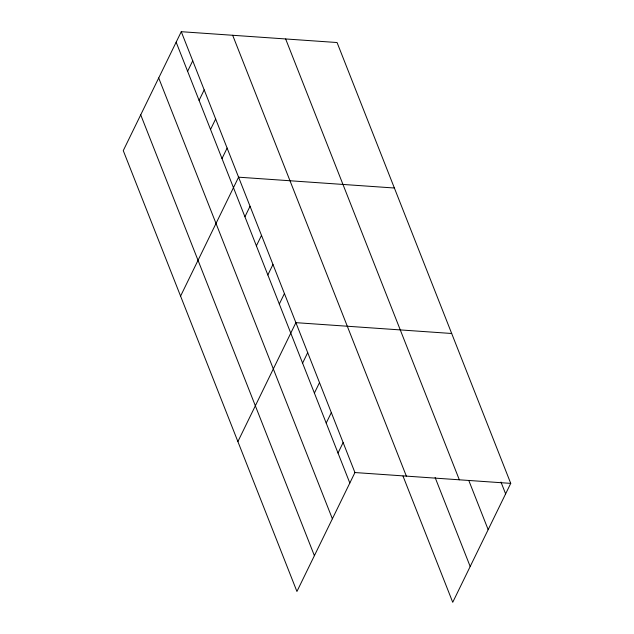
<?xml version="1.0" encoding="UTF-8"?>
<svg xmlns="http://www.w3.org/2000/svg" width="634" height="634" viewBox="0 0 634 634"><rect width="100%" height="100%" fill="white"/><g stroke="black" fill="none" stroke-linecap="round" stroke-linejoin="round"><path stroke-width="0.95" d="M181.269 31.7L123.265 150.623L296.934 591.467L354.937 472.544L181.269 31.7L337.066 42.533L510.735 483.377L452.731 602.3L402.986 476.031M187.616 71.285L192.728 60.793M199.076 100.378L204.188 89.893M210.536 129.471L215.655 118.986M222.003 158.571L227.115 148.087M180.579 296.102L238.582 177.179L394.372 188.013M244.93 216.757L250.042 206.272M256.39 245.857L261.501 235.373M267.849 274.95L272.969 264.465M279.317 304.051L284.428 293.558M237.893 441.581L295.888 322.658L451.685 333.492M302.584 363.123L307.696 352.631M314.393 393.096L319.512 382.611M326.209 423.076L331.32 412.591M338.017 453.048L343.129 442.564M354.937 472.544L510.735 483.377M500.971 482.054L505.623 493.862M468.843 480.596L488.164 529.652M285.649 38.959L459.325 479.803M435.114 477.489L470.19 566.519M232.678 35.274L406.354 476.118M176.149 42.185L349.825 483.029M158.698 77.966L332.374 518.81M140.716 114.841L314.393 555.677"/></g></svg>
